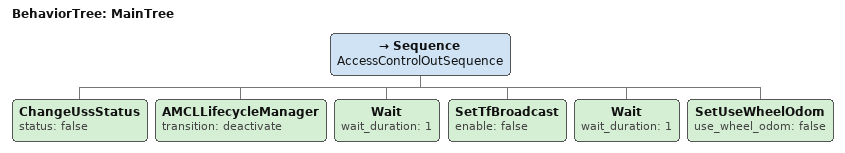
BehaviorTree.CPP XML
<root main_tree_to_execute="MainTree">
  <BehaviorTree ID="MainTree">
    <Sequence name="AccessControlOutSequence">
      <ChangeUssStatus status="false"/>
      <!-- 关闭 amcl定位 -->
      <AMCLLifecycleManager transition="deactivate" />

      <Wait wait_duration="1"/>

      <!-- 关闭 TF 广播 -->
      <SetTfBroadcast enable="false"/>

      <Wait wait_duration="1"/>

      <SetUseWheelOdom use_wheel_odom="false"/>

    </Sequence>
  </BehaviorTree>
</root>
